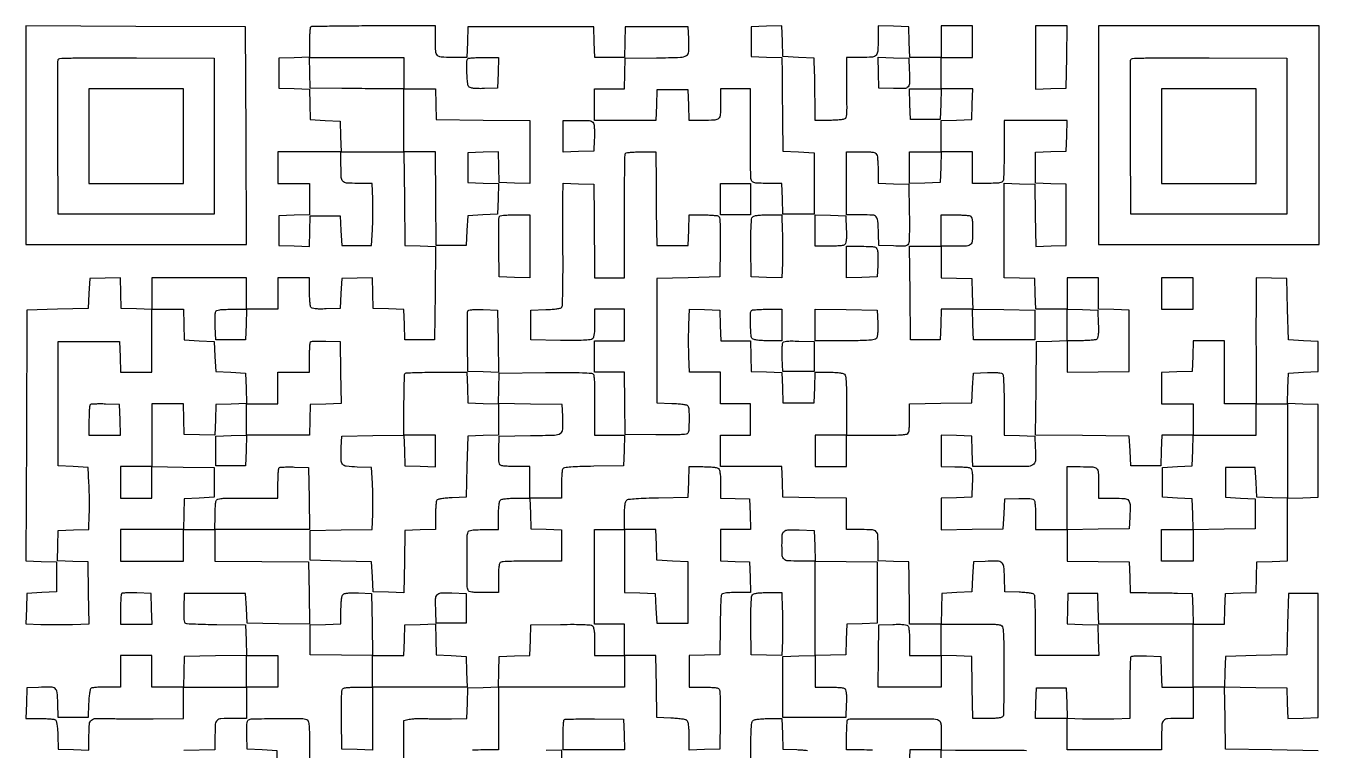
# Model space of a CAD drawing. Extents: x 156 to 936, y 95 to 969.
# Drawn here: x 156 to 936, y 532 to 969 of the extents above; entities that cross this region are included whole.
import ezdxf

# ---------------------------------------------------------------- set-up
doc = ezdxf.new("R2010")
doc.units = 0

msp = doc.modelspace()

# ---------------------------------------------------------------- linework, layer by layer
for points in [[(935.5, 531.5), (907.5, 532), (879.5, 532.5), (879.227853, 551.272147), (878.955707, 570.044293), (897.727853, 569.772147), (916.5, 569.5), (916.788016, 560.212977), (917.076031, 550.925954), (926.288016, 551.212977), (935.5, 551.5), (935.5, 589), (935.5, 626.5), (926.5, 626.5), (917.5, 626.5), (917, 608), (916.5, 589.5), (898, 589), (879.5, 588.5), (879.212474, 579.25), (878.924948, 570), (869.462474, 570), (860, 570), (860, 589), (860, 608), (869.462474, 608), (878.924948, 608), (879.212474, 617.25), (879.5, 626.5), (888.712964, 626.787036), (897.925929, 627.074071), (898.212964, 636.287036), (898.5, 645.5), (907.75, 645.787526), (917, 646.075052), (917, 665), (917, 683.924948), (926.25, 684.212474), (935.5, 684.5), (935.5, 712.5), (935.5, 740.5), (926.212977, 740.788016), (916.925954, 741.076031), (917.212977, 750.288016), (917.5, 759.5), (926.5, 760), (935.5, 760.5), (935.5, 769.5), (935.5, 778.5), (926.5, 779), (917.5, 779.5), (917, 798), (916.5, 816.5), (907.25, 816.787526), (898, 817.075052), (897.933948, 798.287526, 0.000671), (897.915286, 789.70311, 0.000386), (897.914668, 779.364148, 0.000386), (897.930085, 768.981262, 0.000646), (897.961067, 760.25), (898.054238, 741), (888.527119, 741), (879, 741), (879, 760), (879, 779), (869.537526, 779), (860.075052, 779), (859.787526, 769.75), (859.5, 760.5), (850.25, 760.212474), (841, 759.924948), (841, 750.462474), (841, 741), (850.5, 741), (860, 741), (860, 731.5), (860, 722), (850.537526, 722), (841.075052, 722), (840.787526, 712.75), (840.5, 703.5), (831.5, 703.5), (822.5, 703.5), (822, 712.5), (821.5, 721.5), (793.234453, 721.7656), (764.968906, 722.031199), (765.234453, 750.2656), (765.5, 778.5), (774.75, 778.787526), (784, 779.075052), (784, 769.515461), (784, 759.955869), (802.75, 760.227935), (821.5, 760.5), (821.5, 779), (821.5, 797.5), (812.25, 797.787526), (803, 798.075052), (803, 807.537526), (803, 817), (793.5, 817), (784, 817), (784, 807.5), (784, 798), (774.537526, 798), (765.075052, 798), (764.787526, 807.25), (764.5, 816.5), (755.25, 816.787526), (746, 817.075052), (746, 845.575052), (746, 874.075052), (755.25, 873.787526), (764.5, 873.5), (764.772202, 854.712768), (765.044404, 835.925536), (774.272202, 836.212768), (783.5, 836.5), (783.5, 855), (783.5, 873.5), (774.25, 873.787526), (765, 874.075052), (765, 883.5), (765, 892.924948), (774.25, 893.212474), (783.5, 893.5), (783.787526, 902.75), (784.075052, 912), (765.037526, 912), (746, 912), (746, 894.581787, -0.003244), (745.955951, 887.792976, -0.00474), (745.821697, 881.815525, -0.002396), (745.635772, 876.755458, -0.081401), (745.393011, 875.581787, -0.192406), (744.653872, 874.782907, -0.06988), (743.154102, 874.311531, -0.034532), (740.571713, 874.062976, -0.00673), (735.893011, 874), (727, 874), (727, 883.5), (727, 893), (717.5, 893), (708, 893), (708, 902.462474), (708, 911.924948), (717.25, 912.212474), (726.5, 912.5), (726.787526, 921.75), (727.075052, 931), (717.537526, 931), (708, 931), (708, 940.5), (708, 950), (717.5, 950), (727, 950), (727, 959.5), (727, 969), (717.5, 969), (708, 969), (708, 959.5), (708, 950), (698.537526, 950), (689.075052, 950), (688.787526, 959.25), (688.5, 968.5), (679.25, 968.787526), (670, 969.075052), (669.986345, 961.787526, -0.010851), (669.799343, 953.856564, -0.167367), (668.80872, 951.354131, -0.201413), (666.554728, 950.22419, -0.016798), (659.883369, 950), (651, 950), (650.903093, 940.75, 0.002383), (650.879192, 936.564202, 0.001441), (650.8888, 931.606645, 0.001443), (650.926742, 926.683577, 0.002536), (650.990516, 922.613047, -0.00795), (651.011215, 918.336308, -0.026717), (650.830869, 915.543279, -0.039647), (650.467082, 913.722065, -0.18441), (649.837423, 912.87836, -0.109274), (648.914757, 912.544424, -0.00995), (646.46943, 912.275149, -0.012511), (643.507293, 912.083063, -0.00947), (640.25, 912.015313), (632, 912), (631.948134, 921.75, 0.001235), (631.913969, 926.136501, 0.000769), (631.853302, 931.279687, 0.000771), (631.777851, 936.351665, 0.001399), (631.698134, 940.5), (631.5, 949.5), (622, 950), (612.5, 950.5), (612.211984, 959.787023), (611.923969, 969.074046), (602.711984, 968.787023), (593.5, 968.5), (593.5, 959.5), (593.5, 950.5), (602.75, 950.212474), (612, 949.924948), (612.049228, 940.712474, 0.000676), (612.081349, 935.914542, 0.000204), (612.142972, 928.624914, 0.000204), (612.218754, 920.449913, 0.000222), (612.299228, 912.5), (612.5, 893.5), (622, 893), (631.5, 892.5), (631.5, 874), (631.5, 855.5), (622, 855.5), (612.5, 855.5), (612.212474, 864.75), (611.924948, 874), (603.069463, 874, -0.006254), (598.184785, 874.061097, -0.039169), (595.702669, 874.318445, -0.088863), (594.305985, 874.842359, -0.168264), (593.539534, 875.75, -0.082442), (593.275343, 877.031288, -0.002874), (593.106721, 882.126562, -0.005286), (593.005448, 888.167947, -0.003663), (593.013221, 895, 0.00079), (593.064017, 902.378301, 0.000696), (593.09414, 910.076563, 0.000699), (593.101947, 917.020192, 0.002112), (593.080676, 921.75), (593, 931), (584, 931), (575, 931), (575, 922.106989, -0.014732), (574.800898, 915.350994, -0.19511), (573.750156, 913.143776, -0.175559), (571.407908, 912.171283, -0.011491), (563.955738, 912), (556.075052, 912), (555.787526, 921.25), (555.5, 930.5), (546, 930.5), (536.5, 930.5), (536.212474, 921.25), (535.924948, 912), (517.462474, 912), (499, 912), (499, 921.5), (499, 931), (507.962474, 931), (516.924948, 931), (517.212474, 940.25), (517.5, 949.5), (536.236474, 949.772016, 0.004158), (550.873171, 950.106261, 0.128108), (554.339682, 951.125538, 0.253026), (555.818265, 953.624132, 0.020449), (555.800912, 961.520917), (555.5, 968.5), (536.5, 968.5), (517.5, 968.5), (517.212474, 959.25), (516.924948, 950), (508, 950), (499.075052, 950), (498.787526, 959.25), (498.5, 968.5), (460.5, 968.5), (422.5, 968.5), (422.212474, 959.25), (421.924948, 950), (413.069463, 950, -0.014889), (406.341871, 950.20038, -0.195866), (404.139748, 951.254332, -0.174757), (403.170318, 953.602344, -0.011384), (403, 961.081787), (403, 969), (365.666667, 969, 0.001672), (351.305602, 968.951986, 0.002714), (339.104167, 968.804167, 0.000419), (328.306701, 968.605679, 0.193922), (327.666667, 968.333333, 0.174595), (327.400837, 967.768224, 0.005912), (327.195833, 965.278732, 0.010516), (327.048335, 962.289663, 0.007069), (327, 958.870859), (327, 950.075052), (317.75, 949.787526), (308.5, 949.5), (308.5, 940.5), (308.5, 931.5), (317.712964, 931.212964), (326.925929, 930.925929), (327.212964, 921.712964), (327.5, 912.5), (336.5, 912), (345.5, 911.5), (345.787526, 902.25), (346.075052, 893), (327.037526, 893), (308, 893), (308, 883.5), (308, 874), (317.5, 874), (327, 874), (327, 864.537526), (327, 855.075052), (317.75, 854.787526), (308.5, 854.5), (308.5, 845.5), (308.5, 836.5), (317.711984, 836.212977), (326.923969, 835.925954), (327.211984, 845.212977), (327.5, 854.5), (336.5, 854.5), (345.5, 854.5), (346, 845.5), (346.5, 836.5), (355.5, 836.5), (364.5, 836.5), (365, 846, 0.006705), (365.168824, 850.307538, 0.004022), (365.25953, 855.426563, 0.004027), (365.267784, 860.521873, 0.007), (365.18138, 864.75), (364.86276, 874), (356.038369, 874, -0.01499), (349.335529, 874.201, -0.196161), (347.137427, 875.255654, -0.174382), (346.169958, 877.604316, -0.011363), (346, 885.081787), (346, 893), (364.984427, 893), (383.968853, 893), (384.234427, 864.75), (384.5, 836.5), (393.765509, 836.212269), (403.031018, 835.924538), (402.765509, 807.712269), (402.5, 779.5), (393.5, 779.5), (384.5, 779.5), (384.212964, 788.712964), (383.925929, 797.925929), (374.712964, 798.212964), (365.5, 798.5), (365.211984, 807.787023), (364.923969, 817.074046), (355.711984, 816.787023), (346.5, 816.5), (346, 807.5), (345.5, 798.5), (337.085653, 798.206902, -0.008519), (333.085459, 798.135766, -0.027159), (330.4185, 798.278749, -0.039341), (328.659703, 798.610638, -0.187221), (327.850966, 799.206902, -0.110402), (327.527533, 800.105717, -0.00954), (327.267102, 802.54359, -0.012203), (327.081041, 805.495888, -0.00917), (327.015313, 808.75), (327, 817), (317.5, 817), (308, 817), (308, 807.5), (308, 798), (298.5, 798), (289, 798), (289, 807.5), (289, 817), (260.5, 817), (232, 817), (232, 807.462474), (232, 797.924948), (222.75, 798.212474), (213.5, 798.5), (213.211984, 807.787023), (212.923969, 817.074046), (203.711984, 816.787023), (194.5, 816.5), (194, 807.5), (193.5, 798.5), (175, 798), (156.5, 797.5), (156.243723, 721.787609), (155.987447, 646.075218), (165.243723, 645.787609), (174.5, 645.5), (174.5, 636.5), (174.5, 627.5), (165.5, 627), (156.5, 626.5), (156.212977, 617.288016), (155.925954, 608.076031), (165.038968, 607.788016, 0.005346), (169.244419, 607.700095, 0.002932), (174.396621, 607.677689, 0.002921), (179.627892, 607.716179, 0.004662), (184.09781, 607.816882), (194.043639, 608.133765), (193.771819, 626.816882), (193.5, 645.5), (184.212977, 645.788016), (174.925954, 646.076031), (175.212977, 655.288016), (175.5, 664.5), (184.68224, 664.786629), (193.86448, 665.073258), (194.18224, 674.286629, 0.007025), (194.268327, 678.500591, 0.004029), (194.259783, 683.584197, 0.004024), (194.168876, 688.694998, 0.006688), (194, 693), (193.5, 702.5), (184.5, 703), (175.5, 703.5), (175.5, 741), (175.5, 778.5), (194, 778.5), (212.5, 778.5), (212.787526, 769.25), (213.075052, 760), (222.537526, 760), (232, 760), (232, 779), (232, 798), (241.462474, 798), (250.924948, 798), (251.212474, 788.75), (251.5, 779.5), (260.5, 779), (269.5, 778.5), (270, 769.5), (270.5, 760.5), (279.5, 760), (288.5, 759.5), (288.787023, 750.288016), (289.074046, 741.076031), (279.787023, 740.788016), (270.5, 740.5), (270.211984, 731.212977), (269.923969, 721.925954), (260.711984, 722.212977), (251.5, 722.5), (251.212474, 731.75), (250.924948, 741), (241.462474, 741), (232, 741), (232, 722), (232, 703), (222.5, 703), (213, 703), (213, 693.5), (213, 684), (222.5, 684), (232, 684), (232, 693.522065), (232, 703.044131), (250.75, 702.772065), (269.5, 702.5), (269.5, 693.5), (269.5, 684.5), (260.5, 684), (251.5, 683.5), (251.212474, 674.25), (250.924948, 665), (231.962474, 665), (213, 665), (213, 655.5), (213, 646), (232, 646), (251, 646), (251, 655.5), (251, 665), (260.5, 665), (270, 665), (270, 655.515573), (270, 646.031147), (298.25, 645.765573), (326.5, 645.5), (326.772147, 626.727853), (327.044293, 607.955707), (308.272147, 608.227853), (289.5, 608.5), (289, 617.5), (288.5, 626.5), (270, 626.5), (251.5, 626.5), (251.210829, 617.733647, 0.00737), (251.132465, 613.436735, 0.028627), (251.275393, 610.779803, 0.046619), (251.61643, 609.132566, 0.230735), (252.244302, 608.459747, 0.080308), (253.248239, 608.249818, 0.001709), (258.309211, 608.034876, 0.003904), (264.244387, 607.849525, 0.002617), (271.033473, 607.7261), (288.5, 607.5), (288.787232, 598.272202), (289.074464, 589.044404), (270.287232, 588.772202), (251.5, 588.5), (251.212474, 579.25), (250.924948, 570), (241.462474, 570), (232, 570), (232, 579.5), (232, 589), (222.5, 589), (213, 589), (213, 579.5), (213, 570), (204.75, 569.984687, 0.008579), (201.502124, 569.922928, 0.011582), (198.569165, 569.748704, 0.008725), (196.145071, 569.505619, 0.112667), (195.293967, 569.202843, 0.192561), (194.763838, 568.466763, 0.02067), (194.333008, 566.36687, 0.020911), (193.994333, 563.539342, 0.010674), (193.793967, 559.968156), (193.5, 551.5), (184.5, 551.5), (175.5, 551.5), (175.211203, 560.240685, 0.017722), (174.762911, 566.777845, 0.198326), (173.54849, 569.02491, 0.170867), (171.011209, 569.937542, 0.012477), (163.479083, 569.800912), (156.5, 569.5), (156.212474, 560.25), (155.924948, 551), (164.212474, 550.984687, -0.008541), (167.474731, 550.92293, -0.011541), (170.419811, 550.748704, -0.008673), (172.854113, 550.505653, -0.112803), (173.706033, 550.202843, -0.192561), (174.236162, 549.466763, -0.02067), (174.666992, 547.36687, -0.020911), (175.005667, 544.539342, -0.010674), (175.206033, 540.968156), (175.5, 532.5), (184.75, 532.212474), (194, 531.924948), (194, 540.895087, -0.018049), (194.246055, 547.709213, -0.206414), (195.457836, 550.040816, -0.168406), (198.113064, 551.012171, -0.011221), (206.344616, 550.967574, 0.004735), (210.668361, 550.888058, 0.001307), (217.465293, 550.845213, 0.00132), (225.16477, 550.837137, 0.001381), (232.75, 550.870157), (251, 551), (251, 560.5), (251, 570), (270, 570), (289, 570), (289, 560.5), (289, 551), (281.081787, 551, 0.011395), (273.60137, 550.829503, 0.174943), (271.253677, 549.859098, 0.19572), (270.200073, 547.654977, 0.014839), (270, 540.915076), (270, 532.044131), (251.25, 531.772065)], [(384, 521.920545), (384, 549.841089), (387.085902, 550.518867, -0.033066), (388.712222, 550.764822, -0.009817), (391.222899, 550.92662, -0.009804), (394.058179, 550.997842, -0.010432), (396.835902, 550.955188, 0.005181), (400.038864, 550.872356, 0.002325), (404.248586, 550.826705, 0.002302), (408.698116, 550.819633, 0.00313), (412.712474, 550.856866), (421.924948, 551), (422.212474, 560.25), (422.5, 569.5), (431.712964, 569.787036), (440.925929, 570.074071), (441.212964, 579.287036), (441.5, 588.5), (450.712964, 588.787036), (459.925929, 589.074071), (460.212964, 598.287036), (460.5, 607.5), (478.369149, 607.773559, -0.003921), (486.566252, 607.834763, -0.011229), (492.261182, 607.704708, -0.010349), (496.3148, 607.436825, -0.152679), (497.619149, 606.901115, -0.14803), (498.25958, 605.932399, -0.036575), (498.674595, 604.050953, -0.026489), (498.925254, 601.304816, -0.009515), (499, 597.377555), (499, 589), (508, 589), (517, 589), (517, 598.5), (517, 608), (508, 608), (499, 608), (499, 636.5), (499, 665), (508, 665), (517, 665), (517, 673.377555, -0.00979), (517.075082, 677.212024, -0.024916), (517.32229, 679.982997, -0.032122), (517.720689, 681.918316, -0.153905), (518.323796, 682.853763, -0.150078), (519.509893, 683.347971, -0.006421), (524.0752, 683.732439, -0.009449), (529.981462, 684.041483, -0.004527), (537.573796, 684.226208), (555.5, 684.5), (555.787526, 693.75), (556.075052, 703), (564.337526, 703, -0.011159), (567.847487, 702.921656, -0.02038), (570.701269, 702.677383, -0.021131), (572.861987, 702.310039, -0.144682), (573.8, 701.8, -0.144676), (574.31002, 700.86205, -0.021133), (574.67737, 698.701574, -0.020382), (574.921652, 695.8482, -0.011162), (575, 692.338933), (575, 684.077866), (583.75, 683.788933), (592.5, 683.5), (592.787526, 674.25), (593.075052, 665), (584.037526, 665), (575, 665), (575, 655.538933), (575, 646.077866), (583.75, 645.788933), (592.5, 645.5), (592.787526, 636.25), (593.075052, 627), (584.506141, 627, 0.008309), (580.449375, 626.932582, 0.027681), (577.79586, 626.69691, 0.040598), (576.093371, 626.307107, 0.228391), (575.432596, 625.684944, 0.080497), (575.224165, 624.686298, 0.001701), (575.013341, 619.634672, 0.003897), (574.832549, 613.711391, 0.002611), (574.713981, 606.934944), (574.5, 589.5), (565.25, 589.212474), (556, 588.924948), (556, 579.462474), (556, 570), (564.25, 569.984687, -0.008742), (567.499595, 569.921833, -0.011755), (570.437894, 569.744341, -0.008952), (572.865673, 569.496472, -0.112035), (573.730064, 569.187991, -0.228051), (574.34579, 568.198071, -0.01367), (574.636558, 564.601246, -0.013149), (574.78284, 559.19071, -0.003387), (574.730064, 550.453304), (574.5, 532.5), (565.25, 532.212474), (556, 531.924948), (556, 540.340029, 0.009847), (555.924898, 544.153251, 0.024175), (555.679335, 546.945269, 0.030203), (555.287979, 548.911654, 0.156568), (554.700164, 549.833879, 0.126595), (553.772011, 550.271826, 0.012295), (551.299919, 550.682026, 0.014976), (548.281363, 551.015093, 0.011302), (544.950164, 551.206324), (536.5, 551.5), (536.227935, 570.25), (535.955869, 589), (526.477935, 589), (517, 589), (517, 579.5), (517, 570), (479, 570), (441, 570), (441, 551), (441, 532), (432.106989, 532, 0.014768), (425.349521, 531.800362, 0.195511)], [(666.651936, 531.799825, 0.014805), (659.893011, 532), (651, 532), (651, 540.833333, -0.006452), (651.044254, 544.26262, -0.009695), (651.179424, 547.251299, -0.005077), (651.366704, 549.752368, -0.176938), (651.610806, 550.277473, -0.198326), (652.932405, 550.826646, -0.000343), (677.795195, 550.86573, -0.000992), (701.477454, 550.839717, -0.05842), (705.75, 550.325448, -0.121843), (707.003246, 549.674608, -0.155022), (707.671491, 548.56415, -0.053799), (707.947299, 546.397835, -0.004785), (708, 540.891592), (708, 532), (716.75, 531.930432, 0.001607), (721.354909, 531.908622, 0.00046), (728.491999, 531.904327, 0.000463), (736.544219, 531.914353, 0.000492), (744.43553, 531.939255, -0.003172), (753.732967, 531.918768, -0.0128), (759.403087, 531.725084, -0.013446)], [(593.113975, 513.025055, -0.001057), (593.180647, 534.33856, -0.010263), (593.41341, 543.369159, -0.017702), (593.828638, 548.440433, -0.2356), (594.825205, 549.961988, -0.092931), (595.898907, 550.345239, -0.012648), (598.273568, 550.661064, -0.014197), (601.136745, 550.886391, -0.011551), (604.212474, 550.969591), (611.924948, 551), (612.212474, 541.75), (612.5, 532.5), (620.950164, 532.206324, -0.011302), (624.281363, 532.015093, -0.014976), (627.299919, 531.682026, -0.012295)]]:
    msp.add_lwpolyline(points, format="xyb")
for points in [[(156, 903.007138), (156, 837), (222.50719, 837), (289.014379, 837), (288.75719, 902.75), (288.5, 968.5), (222.25, 968.757138), (156, 969.014276)], [(765, 949.962474), (765, 930.924948), (774.25, 931.212474), (783.5, 931.5), (783.772065, 950.25), (784.044131, 969), (774.522065, 969), (765, 969)], [(803, 903), (803, 837), (869.5, 837), (936, 837), (936, 903), (936, 969), (869.5, 969), (803, 969)], [(194, 902.5), (194, 874), (222.5, 874), (251, 874), (251, 902.5), (251, 931), (222.5, 931), (194, 931)], [(707.787526, 921.75), (707.5, 912.5), (698.5, 912.5), (689.5, 912.5), (689.212474, 921.75), (688.924948, 931), (698.5, 931), (708.075052, 931)], [(841, 902.5), (841, 874), (869.5, 874), (898, 874), (898, 902.5), (898, 931), (869.5, 931), (841, 931)], [(707.787526, 883.75), (707.5, 874.5), (698.25, 874.212474), (689, 873.924948), (689, 883.462474), (689, 893), (698.537526, 893), (708.075052, 893)], [(593, 864.5), (593, 855), (584, 855), (575, 855), (575, 864.5), (575, 874), (584, 874), (593, 874)], [(841, 807.5), (841, 798), (850.5, 798), (860, 798), (860, 807.5), (860, 817), (850.5, 817), (841, 817)], [(917, 712.462474), (917, 683.924948), (907.75, 684.212474), (898.5, 684.5), (898, 693.5), (897.5, 702.5), (888.5, 702.5), (879.5, 702.5), (879.5, 693.5), (879.5, 684.5), (888.5, 684), (897.5, 683.5), (897.5, 674.5), (897.5, 665.5), (878.75, 665.227935), (860, 664.955869), (860, 655.477935), (860, 646), (850.5, 646), (841, 646), (841, 655.5), (841, 665), (850.537526, 665), (860.075052, 665), (859.787526, 674.25), (859.5, 683.5), (850.5, 684), (841.5, 684.5), (841.5, 693.5), (841.5, 702.5), (850.5, 703), (859.5, 703.5), (859.787526, 712.75), (860.075052, 722), (879.037526, 722), (898, 722), (898, 731.5), (898, 741), (907.5, 741), (917, 741)], [(384.212474, 712.75), (384.5, 703.5), (393.75, 703.212474), (403, 702.924948), (403, 712.462474), (403, 722), (393.462474, 722), (383.924948, 722)], [(632, 712.5), (632, 703), (641.5, 703), (651, 703), (651, 712.5), (651, 722), (641.5, 722), (632, 722)], [(517, 646.037526), (517, 627.075052), (526.25, 626.787526), (535.5, 626.5), (536, 617.5), (536.5, 608.5), (546, 608.5), (555.5, 608.5), (555.5, 627), (555.5, 645.5), (546, 646), (536.5, 646.5), (536.212474, 655.75), (535.924948, 665), (526.462474, 665), (517, 665)], [(308, 579.5), (308, 570), (298.5, 570), (289, 570), (289, 579.5), (289, 589), (298.5, 589), (308, 589)]]:
    msp.add_lwpolyline(points, close=True)
for points in [[(269.5, 902.5), (269.5, 855.5), (222.5, 855.5), (175.5, 855.5), (175.239372, 901.5, -0.000997), (175.174287, 919.225103, -0.001596), (175.197198, 934.357597, -0.000282), (175.267665, 947.72814, -0.090314), (175.461789, 948.759906, -0.301449), (176.45055, 949.464468, -0.003096), (185.402033, 949.70934, -0.005599), (198.68089, 949.841585, -0.001079), (222.722417, 949.759906), (269.5, 949.5)], [(384, 940.5), (384, 931), (393.462474, 931), (402.924948, 931), (403.212474, 921.75), (403.5, 912.5), (431.75, 912.234427), (460, 911.968853), (460, 892.946901), (460, 873.924948), (450.75, 874.212474), (441.5, 874.5), (441.211984, 883.787023), (440.923969, 893.074046), (431.711984, 892.787023), (422.5, 892.5), (422.5, 883.5), (422.5, 874.5), (431.787023, 874.211984), (441.074046, 873.923969), (440.787023, 864.711984), (440.5, 855.5), (431.5, 855), (422.5, 854.5), (422, 845.5), (421.5, 836.5), (412.5, 836.5), (403.5, 836.5), (403.234427, 864.75), (402.968853, 893), (393.484427, 893), (384, 893), (384, 912), (384, 931), (374.75, 931.043811, -0.000789), (369.936742, 931.074205, -0.000239), (362.635938, 931.135321, -0.00024), (354.452664, 931.21166, -0.000261), (346.5, 931.293811), (327.5, 931.5), (327.212474, 940.75), (326.924948, 950), (355.462474, 950), (384, 950)], [(440.787526, 940.75), (440.5, 931.5), (432.655204, 931.206229, -0.01153), (429.264652, 931.157498, -0.021342), (426.514748, 931.298867, -0.023545), (424.431833, 931.594776, -0.126804), (423.405204, 932.078674, -0.200106), (422.418427, 933.959939, -0.011327), (421.97982, 940.653901, -0.011379), (421.845585, 947.358722, -0.1982), (422.666667, 949.333333, -0.174822), (423.232541, 949.599219, -0.00583), (425.743315, 949.804167, -0.010438), (428.756615, 949.951668, -0.007009), (432.204192, 950), (441.075052, 950)], [(688.800912, 942.520917, -0.011928), (688.949111, 934.817355, -0.176334), (688.027485, 932.321246, -0.210428), (685.784833, 931.229016, -0.017872), (679.221282, 931.211486), (670.5, 931.5), (670.211971, 940.788029), (669.923942, 950.076058), (679.211971, 949.788029), (688.5, 949.5)], [(916.5, 902.5), (916.5, 855.5), (869.5, 855.5), (822.5, 855.5), (822.239372, 901.5, -0.000997), (822.174287, 919.225103, -0.001596), (822.197198, 934.357597, -0.000282), (822.267665, 947.72814, -0.090314), (822.461789, 948.759906, -0.301449), (823.45055, 949.464468, -0.003096), (832.402033, 949.70934, -0.005599), (845.68089, 949.841585, -0.001079), (869.722417, 949.759906), (916.5, 949.5)], [(498.53186, 909.729083, -0.045288), (498.735265, 908.430652, -0.00895), (498.846004, 906.075142, -0.009416), (498.874264, 903.317546, -0.008627), (498.800912, 900.479083), (498.5, 893.5), (489.25, 893.212474), (480, 892.924948), (480, 902.462474), (480, 912), (488.980948, 912, -0.004705), (494.561989, 911.94748, -0.053705), (496.743052, 911.670919, -0.154872), (497.864468, 910.997584, -0.119781)], [(536.050092, 874.25, 0.000813), (536.083937, 866.37474, 0.000731), (536.144193, 858.217188, 0.000733), (536.219655, 850.901349, 0.002315), (536.300092, 846), (536.5, 836.5), (546, 836.5), (555.5, 836.5), (555.787526, 845.75), (556.075052, 855), (564.287526, 854.984687, -0.008708), (567.521977, 854.922316, -0.01172), (570.445781, 854.746279, -0.008905), (572.861723, 854.500501, -0.112178), (573.71939, 854.194588, -0.228634), (574.32745, 853.214337, -0.013089), (574.617147, 849.578147, -0.012963), (574.76602, 844.146711, -0.003424), (574.71939, 835.459901), (574.5, 817.5), (555.5, 817), (536.5, 816.5), (536.5, 779), (536.5, 741.5), (545.467001, 741.207902, -0.009786), (549.292364, 741.008289, -0.020298), (552.262875, 740.673305, -0.020215), (554.447011, 740.24575, -0.195149), (555.201688, 739.707902, -0.13349), (555.848455, 737.622563, -0.009446), (555.949569, 731.472852, -0.009503), (555.817676, 725.326397, -0.132022), (555.161306, 723.226758, -0.226527), (554.126519, 722.578359, -0.01557), (550.589823, 722.283854, -0.013555), (545.125155, 722.14811, -0.003139), (535.926619, 722.226758), (517.5, 722.5), (517.227935, 741.25), (516.955869, 760), (507.977935, 760), (499, 760), (499, 769.5), (499, 779), (508, 779), (517, 779), (517, 788.5), (517, 798), (508, 798), (499, 798), (499, 789.622445, -0.009515), (498.925254, 785.695184, -0.026489), (498.674595, 782.949047, -0.036575), (498.25958, 781.067601, -0.14803), (497.619149, 780.098885, -0.152679), (496.3148, 779.563175, -0.010349), (492.261182, 779.295292, -0.011229), (486.566252, 779.165237, -0.003921), (478.369149, 779.226441), (460.5, 779.5), (460.5, 788.5), (460.5, 797.5), (469.467001, 797.792098, 0.009854), (473.283128, 797.991751, 0.020115), (476.263247, 798.327537, 0.019908), (478.463629, 798.755822, 0.191083), (479.231475, 799.292098, 0.13962), (479.552341, 800.307478, 0.001258), (479.762931, 808.370179, 0.004187), (479.90467, 817.680343, 0.002677), (479.92083, 828.5, -0.000412), (479.88631, 839.864238, -0.000455), (479.87198, 850.856336, -0.000422), (479.876209, 860.242303, -0.00234), (479.906356, 865.287526), (480, 874.075052), (489.25, 873.787526), (498.5, 873.5), (498.663592, 854, 0.000059), (498.732562, 845.89259, 0.000056), (498.804511, 837.657812, 0.000056), (498.869685, 830.384629, 0.000201), (498.913592, 825.75), (499, 817), (508, 817), (517, 817), (517.061241, 826.25, 0.001388), (517.081394, 831.492413, 0.000269), (517.086412, 840.962278, 0.000286), (517.079999, 852.006206, 0.000264), (517.060931, 863.34499, -0.001885), (517.077688, 874.084257, -0.002995), (517.181763, 883.276361, -0.000681), (517.332119, 891.326732, -0.134181), (517.558707, 892.09499, -0.225301), (518.114882, 892.454644, -0.008961), (520.580145, 892.734153, -0.01429), (523.592188, 892.934437, -0.009455), (527.059017, 893), (536, 893)], [(669.369714, 890.75, -0.041419), (669.604887, 889.450592, -0.007796), (669.799577, 887.042273, -0.008288), (669.936862, 884.213813, -0.007508), (669.986345, 881.287526), (670, 874.075052), (679.25, 873.787526), (688.5, 873.5), (688.785515, 857, -0.003389), (688.853786, 850.512904, -0.004645), (688.821417, 844.674624, -0.003052), (688.718932, 839.780528, -0.053724), (688.506797, 838.211486, -0.112845), (687.861417, 836.929779, -0.168426), (686.798809, 836.284314, -0.056825), (684.727478, 836.079374, -0.00454), (679.221282, 836.211486), (670.5, 836.5), (670.245668, 843.5, 0.009074), (669.810854, 851.47539, 0.165509), (668.832254, 853.785755, 0.199016), (666.706186, 854.810651, 0.014075), (659.980948, 855), (651, 855), (651, 874), (651, 893), (659.883369, 893, -0.00487), (665.368743, 892.946567, -0.0534), (667.551213, 892.66971, -0.150802), (668.684822, 892.002112, -0.119916)], [(460, 835.962474), (460, 816.924948), (450.75, 817.212474), (441.5, 817.5), (441.247619, 835, -0.002605), (441.185019, 841.79685, -0.003914), (441.20773, 847.726562, -0.001633), (441.283384, 852.795466, -0.085748), (441.466234, 853.75, -0.242302), (442.112255, 854.333989, -0.032204), (443.975557, 854.702361, -0.024647), (446.79576, 854.932751, -0.008057), (450.968615, 855), (460, 855)], [(612.183587, 845.075991, -0.004672), (612.284114, 840.614482, -0.002923), (612.322449, 835.390212, -0.002933), (612.299933, 830.24294, -0.005339), (612.211984, 826.038968), (611.923969, 816.925954), (602.711984, 817.212977), (593.5, 817.5), (593.285999, 834.940913, -0.004306), (593.257989, 842.601155, -0.010385), (593.403766, 848.266298, -0.008096), (593.668561, 852.484768, -0.154677), (594.158444, 853.690913, -0.155054), (595.082057, 854.28346, -0.031097), (597.022289, 854.677942, -0.024624), (599.781265, 854.924619, -0.009984), (603.556031, 855), (611.867173, 855)], [(650.793098, 846.085653, -0.008519), (650.864234, 842.085459, -0.027159), (650.721251, 839.4185, -0.039341), (650.389362, 837.659703, -0.187221), (649.793098, 836.850966, -0.110402), (648.894283, 836.527533, -0.00954), (646.45641, 836.267102, -0.012203), (643.504112, 836.081041, -0.00917), (640.25, 836.015313), (632, 836), (632, 845.537526), (632, 855.075052), (641.25, 854.787526), (650.5, 854.5)], [(725.418213, 854.393011, -0.18666), (726.209997, 853.676577, -0.072682), (726.683962, 852.251766, -0.036534), (726.93529, 849.820122, -0.007489), (727, 845.5, -0.016928), (726.787494, 839.225197, -0.201251), (725.720139, 837.097177, -0.16771), (723.358591, 836.163873, -0.011011), (715.918213, 836), (708, 836), (708, 826.537526), (708, 817.075052), (717.25, 816.787526), (726.5, 816.5), (726.787236, 807.271928), (727.074471, 798.043857), (745.787236, 797.771928), (764.5, 797.5), (764.5, 788.5), (764.5, 779.5), (746, 779.5), (727.5, 779.5), (727.212474, 788.75), (726.924948, 798), (717.5, 798), (708.075052, 798), (707.787526, 788.75), (707.5, 779.5), (698.5, 779.5), (689.5, 779.5), (689.234427, 807.75), (688.968853, 836), (698.484427, 836), (708, 836), (708, 845.5), (708, 855), (715.918213, 855, -0.00705), (719.066073, 854.955615, -0.008902), (721.9751, 854.821697, -0.007317), (724.400281, 854.631074, -0.06844)], [(669.53186, 833.729083, -0.045288), (669.735265, 832.430652, -0.00895), (669.846004, 830.075142, -0.009416), (669.874264, 827.317546, -0.008627), (669.800912, 824.479083), (669.5, 817.5), (660.25, 817.212474), (651, 816.924948), (651, 826.462474), (651, 836), (659.980948, 836, -0.004705), (665.561989, 835.94748, -0.053705), (667.743052, 835.670919, -0.154872), (668.864468, 834.997584, -0.119781)], [(288.787526, 788.75), (288.5, 779.5), (279.5, 779.5), (270.5, 779.5), (270.205027, 787.411609, -0.006569), (270.129541, 790.539392, -0.008656), (270.147568, 793.392336, -0.006579), (270.235027, 795.7687, -0.079281), (270.423642, 796.661609, -0.22904), (271.108114, 797.304492, -0.041271), (272.861635, 797.698947, -0.027152), (275.637843, 797.934049, -0.007548), (280.006141, 798), (289.075052, 798)], [(440.772204, 778.71218), (441.044409, 759.924361), (431.772204, 760.21218), (422.5, 760.5), (422.275098, 778, -0.002531), (422.222135, 784.799598, -0.00379), (422.250959, 790.738069, -0.001611), (422.330386, 795.810727, -0.08089), (422.508745, 796.789171, -0.24149), (423.153544, 797.396099, -0.043343), (424.824627, 797.725481, -0.027768), (427.492996, 797.86559, -0.007478), (431.733647, 797.789171), (440.5, 797.5)], [(574.787526, 788.25), (575.075052, 779), (584, 779), (592.924948, 779), (593.212474, 769.75), (593.5, 760.5), (602.712964, 760.212964), (611.925929, 759.925929), (612.212964, 750.712964), (612.5, 741.5), (622, 741.5), (631.5, 741.5), (631.787526, 750.75), (632.075052, 760), (640.337526, 760, -0.011159), (643.847487, 759.921656, -0.02038), (646.701269, 759.677383, -0.021131), (648.861987, 759.310039, -0.144682), (649.8, 758.8, -0.17093), (650.380286, 757.588868, -0.011288), (650.716292, 753.675375, -0.011908), (650.936048, 748.080768, -0.003861), (651, 739.8), (651, 722), (669.393011, 722, 0.002472), (679.723448, 722.051073, 0.018295), (684.640441, 722.27975, 0.036273), (687.393178, 722.711497, 0.24904), (688.393011, 723.581787, 0.068379), (688.631058, 724.599091, 0.007341), (688.821697, 727.018418, 0.00892), (688.955613, 729.920314, 0.007069), (689, 733.059722), (689, 740.955869), (707.75, 741.227935), (726.5, 741.5), (727, 750.5), (727.5, 759.5), (735.914347, 759.793098, -0.008519), (739.914541, 759.864234, -0.027159), (742.5815, 759.721251, -0.039341), (744.340297, 759.389362, -0.187221), (745.149034, 758.793098, -0.12803), (745.478364, 757.767307, -0.00301), (745.732898, 752.676808, -0.006456), (745.919378, 746.668784, -0.004313), (745.984687, 739.787526), (746, 722.075052), (755.25, 721.787526), (764.5, 721.5), (764.800912, 714.520917, -0.019828), (764.828252, 706.57245, -0.254282), (763.364591, 704.098378, -0.131132), (759.943175, 703.122716, -0.004254), (745.518474, 703), (727.075052, 703), (726.787526, 712.25), (726.5, 721.5), (717.25, 721.787526), (708, 722.075052), (708, 712.537526), (708, 703), (716.25, 702.984687, -0.00917), (719.504112, 702.918959, -0.012203), (722.45641, 702.732898, -0.00954), (724.894283, 702.472467, -0.110402), (725.793098, 702.149034, -0.187221), (726.389362, 701.340297, -0.039341), (726.721251, 699.5815, -0.027159), (726.864234, 696.914541, -0.008519), (726.793098, 692.914347), (726.5, 684.5), (717.25, 684.212474), (708, 683.924948), (708, 674.440409), (708, 664.955869), (726.75, 665.227935), (745.5, 665.5), (746, 674.5), (746.5, 683.5), (754.914347, 683.793098, -0.008519), (758.914541, 683.864234, -0.027159), (761.5815, 683.721251, -0.039341), (763.340297, 683.389362, -0.187221), (764.149034, 682.793098, -0.110402), (764.472467, 681.894283, -0.00954), (764.732898, 679.45641, -0.012203), (764.918959, 676.504112, -0.00917), (764.984687, 673.25), (765, 665), (774.5, 665), (784, 665), (784, 684), (784, 703), (791.918213, 703, -0.01141), (799.400012, 702.829247, -0.175208), (801.747254, 701.85745, -0.195511), (802.800362, 699.650479, -0.014768), (803, 692.893011), (803, 684), (811.980948, 684, -0.01682), (818.732324, 683.772817, -0.202101), (821.009281, 682.627338, -0.176722), (821.941866, 680.11956, -0.012322), (821.800912, 672.479083), (821.5, 665.5), (802.75, 665.227935), (784, 664.955869), (784, 655.5), (784, 646.044131), (802.75, 645.772065), (821.5, 645.5), (821.787526, 636.25), (822.075052, 627), (831.787526, 626.948134, -0.001237), (836.15956, 626.913972, -0.000768), (841.290711, 626.853302, -0.00077), (846.354211, 626.777851, -0.001393), (850.5, 626.698134), (859.5, 626.5), (859.787526, 617.25), (860.075052, 608), (831.575052, 608), (803.075052, 608), (802.787526, 617.25), (802.5, 626.5), (793.5, 626.5), (784.5, 626.5), (784.212977, 617.288016), (783.925954, 608.076031), (793.212977, 607.788016), (802.5, 607.5), (802.787526, 598.25), (803.075052, 589), (784.037526, 589), (765, 589), (764.984687, 606.75, 0.004023), (764.923305, 613.63955, 0.006067), (764.748704, 619.64021, 0.002669), (764.511054, 624.740656, 0.129281), (764.202843, 625.706033, 0.192561), (763.466763, 626.236162, 0.02067), (761.36687, 626.666992, 0.020911), (758.539342, 627.005667, 0.010674), (754.968156, 627.206033), (746.5, 627.5), (746.211203, 636.240685, 0.017722), (745.762911, 642.777845, 0.198326), (744.54849, 645.02491, 0.170867), (742.011209, 645.937542, 0.012477), (734.479083, 645.800912), (727.5, 645.5), (727, 636.5), (726.5, 627.5), (717.5, 627), (708.5, 626.5), (708.212474, 617.25), (707.924948, 608), (717.212474, 607.931729, 0.001674), (721.373285, 607.915077, 0.001065), (726.216076, 607.922233, 0.00107), (730.967154, 607.949545, 0.001988), (734.820975, 607.99527, -0.011368), (738.292847, 607.971329, -0.018615), (741.227315, 607.774851, -0.018355), (743.512739, 607.450954, -0.129525), (744.521754, 606.981946, -0.196368), (745.268757, 605.582374, -0.012793), (745.629161, 600.904073, -0.010695), (745.851692, 593.466417, -0.002027), (745.9123, 579.899918, -0.002049), (745.875294, 569.852222, -0.00314), (745.752887, 561.146794, -0.001086), (745.583853, 553.639252, -0.08564), (745.354532, 552.481513, -0.206777), (744.636873, 551.74762, -0.05834), (743.061252, 551.307774, -0.031797), (740.426017, 551.064362, -0.007134), (735.915076, 551), (727.044131, 551), (726.772065, 569.75), (726.5, 588.5), (717.25, 588.787526), (708, 589.075052), (708, 579.537526), (708, 570), (688.977935, 570), (669.955869, 570), (670.227935, 588.75), (670.5, 607.5), (678.914347, 607.793098, -0.008519), (682.914541, 607.864234, -0.027159), (685.5815, 607.721251, -0.039341), (687.340297, 607.389362, -0.187221), (688.149034, 606.793098, -0.110402), (688.472467, 605.894283, -0.00954), (688.732898, 603.45641, -0.012203), (688.918959, 600.504112, -0.00917), (688.984687, 597.25), (689, 589), (698.5, 589), (708, 589), (708, 598.5), (708, 608), (698.5, 608), (689, 608), (688.920976, 617.25, 0.00076), (688.878425, 621.478045, 0.000437), (688.814941, 626.573437, 0.000437), (688.742215, 631.692568, 0.000729), (688.670976, 636), (688.5, 645.5), (679.25, 645.787526), (670, 646.075052), (670, 653.955738, 0.011491), (669.828717, 661.407908, 0.175559), (668.856224, 663.750156, 0.19511), (666.649006, 664.800898, 0.014732), (659.893011, 665), (651, 665), (651, 674.478407), (651, 683.956814), (631.75, 684.228407), (612.5, 684.5), (612.212474, 693.75), (611.924948, 703), (593.462474, 703), (575, 703), (575, 712.5), (575, 722), (584, 722), (593, 722), (593, 731.5), (593, 741), (584, 741), (575, 741), (575, 750.5), (575, 760), (565.56862, 760), (556.13724, 760), (555.81862, 769.5, -0.005294), (555.719338, 773.82726, -0.003099), (555.687442, 779.010753, -0.003099), (555.719823, 784.197724, -0.005262), (555.819479, 788.536606), (556.138958, 798.073213), (565.319479, 797.786606), (574.5, 797.5)], [(612, 788.5), (612, 779), (603.7, 779, -0.011084), (600.171507, 779.07823, -0.020332), (597.306878, 779.322289, -0.021091), (595.139671, 779.689458, -0.144849), (594.2, 780.2, -0.181061), (593.346542, 782.07497, -0.00945), (593.010122, 788.795405, -0.009016), (592.921758, 795.54747, -0.197627), (593.666667, 797.333333, -0.174709), (594.23216, 797.599192, -0.005871), (596.732292, 797.804167, -0.010477), (599.733476, 797.951666, -0.007039), (603.166667, 798), (612, 798)], [(669.793771, 789.655204, -0.01153), (669.842502, 786.264652, -0.021342), (669.701133, 783.514748, -0.023545), (669.405224, 781.431833, -0.126804), (668.921326, 780.405204, -0.181252), (667.641102, 779.673113, -0.021802), (664.354355, 779.285959, -0.01523), (659.097485, 779.058734, -0.003185), (649.877555, 779), (632, 779), (632, 788.522065), (632, 798.044131), (650.75, 797.772065), (669.5, 797.5)], [(802.793098, 789.085653, -0.008519), (802.864234, 785.085459, -0.027159), (802.721251, 782.4185, -0.039341), (802.389362, 780.659703, -0.187221), (801.793098, 779.850966, -0.110402), (800.894283, 779.527533, -0.00954), (798.45641, 779.267102, -0.012203), (795.504112, 779.081041, -0.00917), (792.25, 779.015313), (784, 779), (784, 788.537526), (784, 798.075052), (793.25, 797.787526), (802.5, 797.5)], [(345.771926, 759.787816), (346.043852, 741.075632), (336.771926, 740.787816), (327.5, 740.5), (327.212474, 731.25), (326.924948, 722), (308, 722), (289.075052, 722), (288.787526, 712.75), (288.5, 703.5), (279.5, 703.5), (270.5, 703.5), (270.5, 712.5), (270.5, 721.5), (279.75, 721.787526), (289, 722.075052), (289, 731.537526), (289, 741), (298.5, 741), (308, 741), (308, 750.5), (308, 760), (317.5, 760), (327, 760), (327, 768.833333, -0.007416), (327.050964, 772.269043, -0.010972), (327.206402, 775.278277, -0.006396), (327.422807, 777.77838, -0.173269), (327.702644, 778.369311, -0.179987), (328.290922, 778.638564, -0.007016), (330.709672, 778.781547, -0.011703), (333.626528, 778.84459, -0.007913), (336.952644, 778.785977), (345.5, 778.5)], [(631.5, 769.5), (631.5, 760.5), (622, 760.5), (612.5, 760.5), (612.205027, 768.411609, -0.00675), (612.130612, 771.542108, -0.00884), (612.151823, 774.403425, -0.006817), (612.244157, 776.786543, -0.078674), (612.438128, 777.699359, -0.226742), (613.142535, 778.366783, -0.050502), (614.808733, 778.724677, -0.028831), (617.565901, 778.870994, -0.006604), (622.233101, 778.787749), (631.5, 778.5)], [(422.212474, 750.75), (422.5, 741.5), (431.711984, 741.212977), (440.923969, 740.925954), (441.211984, 750.212977), (441.5, 759.5), (469.43101, 759.766137, -0.001945), (483.567486, 759.845851, -0.009121), (491.696709, 759.711764, -0.00814), (497.045854, 759.438641, -0.232594), (498.208633, 758.766137, -0.121261), (498.536952, 757.861188, -0.009045), (498.77085, 755.228178, -0.012112), (498.91855, 752.039596, -0.008893), (498.933705, 748.5, 0.001867), (498.893849, 744.420181, 0.001119), (498.875455, 739.573437, 0.001121), (498.87876, 734.750437, 0.001952), (498.906082, 730.75), (499, 722), (508.037526, 722), (517.075052, 722), (516.787526, 712.75), (516.5, 703.5), (498.544238, 703.226088, 0.003691), (490.090119, 703.034694, 0.01247), (484.573985, 702.731244, 0.01141), (480.777433, 702.339909, 0.223435), (479.809551, 701.726088, 0.11214), (479.502015, 700.863889, 0.008914), (479.254937, 698.436726, 0.011727), (479.077986, 695.499311, 0.008715), (479.015313, 692.25), (479, 684), (469.462474, 684), (459.924948, 684), (460.212474, 674.75), (460.5, 665.5), (469.75, 665.212474), (479, 664.924948), (479, 655.462474), (479, 646), (461.581787, 646, 0.003244), (454.792976, 645.955951, 0.00474), (448.815525, 645.821697, 0.002396), (443.755458, 645.635772, 0.081401), (442.581787, 645.393011, 0.192406), (441.782907, 644.653872, 0.06988), (441.311531, 643.154102, 0.034532), (441.062976, 640.571713, 0.00673), (441, 635.893011), (441, 627), (432.106989, 627, -0.007256), (427.641923, 627.064797, -0.030725), (424.979782, 627.306253, -0.054145), (423.368985, 627.734875, -0.212133), (422.659049, 628.44612, -0.090437), (422.166503, 631.06327, -0.001482), (422.126511, 646.012187, -0.001484), (422.175209, 660.959701, -0.090289), (422.669213, 663.580366, -0.215986), (423.372293, 664.274439, -0.051097), (425.008861, 664.694777, -0.029963), (427.687049, 664.93483, -0.007372), (432.106989, 665), (441, 665), (441, 673.3, -0.011084), (441.07823, 676.828493, -0.020332), (441.322289, 679.693122, -0.021091), (441.689458, 681.860329, -0.144849), (442.2, 682.8, -0.144849), (443.139671, 683.310542, -0.021091), (445.306878, 683.677711, -0.020332), (448.171507, 683.92177, -0.011084), (451.7, 684), (460, 684), (460, 693.5), (460, 703), (451.75, 703.015313, -0.00917), (448.495888, 703.081041, -0.012203), (445.54359, 703.267102, -0.00954), (443.105717, 703.527533, -0.110402), (442.206902, 703.850966, -0.187221), (441.610638, 704.659703, -0.039341), (441.278749, 706.4185, -0.027159), (441.135766, 709.085459, -0.008519), (441.206902, 713.085653), (441.5, 721.5), (460.236474, 721.772016, 0.004158), (474.873171, 722.106261, 0.128108), (478.339682, 723.125538, 0.253026), (479.818265, 725.624132, 0.020449), (479.800912, 733.520917), (479.5, 740.5), (460.25, 740.771593), (441, 741.043186), (441, 731.559119), (441, 722.075052), (431.75, 721.787526), (422.5, 721.5), (422, 703), (421.5, 684.5), (413.031844, 684.206033, 0.010674), (409.460658, 684.005667, 0.020911), (406.63313, 683.666992, 0.02067), (404.533237, 683.236162, 0.192561), (403.797157, 682.706033, 0.112531), (403.494415, 681.855751, 0.008778), (403.251296, 679.441858, 0.011623), (403.077075, 676.521021, 0.008617), (403.015313, 673.287526), (403, 665.075052), (393.75, 664.787526), (384.5, 664.5), (384.227798, 645.712768), (383.955596, 626.925536), (374.727798, 627.212768), (365.5, 627.5), (365, 636.5), (364.5, 645.5), (346, 646), (327.5, 646.5), (327.5, 655.5), (327.5, 664.5), (346.181892, 664.771815), (364.863784, 665.04363), (365.181892, 674.271815, 0.007015), (365.268107, 678.491506, 0.004028), (365.259681, 683.579846, 0.004023), (365.168855, 688.693972, 0.006695), (365, 693), (364.5, 702.5), (355.759315, 702.788797, -0.017722), (349.222155, 703.237089, -0.198326), (346.97509, 704.45151, -0.170867), (346.062458, 706.988791, -0.012477), (346.199088, 714.520917), (346.5, 721.5), (365.25, 721.772065), (384, 722.044131), (384, 740.355399, -0.003405), (384.048122, 747.422592, -0.005374), (384.195833, 753.483565, -0.001624), (384.396747, 758.718209, -0.18812), (384.666667, 759.333333, -0.18811), (385.28175, 759.603249, -0.001627), (390.511893, 759.804167, -0.005378), (396.567876, 759.951878, -0.003407), (403.629141, 760), (421.924948, 760)], [(194.702644, 740.369311, 0.173269), (194.422807, 739.77838, 0.006396), (194.206402, 737.278277, 0.010972), (194.050964, 734.269043, 0.007416), (194, 730.833333), (194, 722), (203.537526, 722), (213.075052, 722), (212.787526, 731.25), (212.5, 740.5), (203.952644, 740.785977, 0.007913), (200.626528, 740.84459, 0.011703), (197.709672, 740.781547, 0.007016), (195.290922, 740.638564, 0.179987)], [(326.772065, 683.75), (327.044131, 665), (298.522065, 665), (270, 665), (270.015313, 673.25, -0.009309), (270.081972, 676.505577, -0.012345), (270.27081, 679.46241, -0.00973), (270.535316, 681.903682, -0.10988), (270.863589, 682.813523, -0.187083), (271.695401, 683.427377, -0.036226), (273.562988, 683.793234, -0.025722), (276.383967, 683.989874, -0.008179), (280.598276, 683.99747, 0.001761), (284.674511, 683.952492, 0.001003), (289.602306, 683.92536, 0.001002), (294.563182, 683.917937, 0.001658), (298.75, 683.933947), (308, 684), (308, 692.833333, -0.007416), (308.050964, 696.269043, -0.010972), (308.206402, 699.278277, -0.006396), (308.422807, 701.77838, -0.173269), (308.702644, 702.369311, -0.179987), (309.290922, 702.638564, -0.007016), (311.709672, 702.781547, -0.011703), (314.626528, 702.84459, -0.007913), (317.952644, 702.785977), (326.5, 702.5)], [(631.787236, 655.271928), (632.074471, 646.043857), (650.787236, 645.771928), (669.5, 645.5), (669.5, 627), (669.5, 608.5), (660.287036, 608.212964), (651.074071, 607.925929), (650.787036, 598.712964), (650.5, 589.5), (641.25, 589.212474), (632, 588.924948), (632, 579.462474), (632, 570), (640.25, 569.984687, -0.00917), (643.504112, 569.918959, -0.012203), (646.45641, 569.732898, -0.00954), (648.894283, 569.472467, -0.110402), (649.793098, 569.149034, -0.187221), (650.389362, 568.340297, -0.039341), (650.721251, 566.5815, -0.027159), (650.864234, 563.914541, -0.008519), (650.793098, 559.914347), (650.5, 551.5), (631.5, 551.5), (612.5, 551.5), (612.5, 570), (612.5, 588.5), (622.21682, 588.785812), (631.93364, 589.071624), (631.967101, 617.535812), (632.000561, 646), (622.607269, 646, -0.012027), (615.535716, 646.170129, -0.172243), (613.240929, 647.111391, -0.19621), (612.204815, 649.240448, -0.016356), (612, 655.5, -0.01564), (612.19814, 661.832977, -0.196985), (613.220615, 663.94135, -0.179667), (615.474305, 664.827743, -0.012624), (622.370776, 664.785928), (631.5, 664.5)], [(213.702644, 626.369311, 0.173269), (213.422807, 625.77838, 0.006396), (213.206402, 623.278277, 0.010972), (213.050964, 620.269043, 0.007416), (213, 616.833333), (213, 608), (222.537526, 608), (232.075052, 608), (231.787526, 617.25), (231.5, 626.5), (222.952644, 626.785977, 0.007913), (219.626528, 626.84459, 0.011703), (216.709672, 626.781547, 0.007016), (214.290922, 626.638564, 0.179987)], [(364.772065, 607.75), (365.044131, 589), (374.484539, 589), (383.924948, 589), (384.212474, 598.25), (384.5, 607.5), (393.711984, 607.787023), (402.923969, 608.074046), (403.211984, 598.787023), (403.5, 589.5), (412.5, 589), (421.5, 588.5), (421.787526, 579.25), (422.075052, 570), (393.537526, 570), (365, 570), (365, 550.962474), (365, 531.924948), (355.75, 532.212474), (346.5, 532.5), (346.269936, 550.453304, -0.003387), (346.21716, 559.19071, -0.013149), (346.363442, 564.601246, -0.01367), (346.65421, 568.198071, -0.228051), (347.269936, 569.187991, -0.112035), (348.134327, 569.496472, -0.008952), (350.562106, 569.744341, -0.011755), (353.500405, 569.921833, -0.008742), (356.75, 569.984687), (365, 570), (365, 579.477935), (365, 588.955869), (346.25, 589.227935), (327.5, 589.5), (327.5, 598.5), (327.5, 607.5), (336.75, 607.787526), (346, 608.075052), (346, 616.337526, -0.010943), (346.078313, 619.915335, -0.021424), (346.324833, 622.754458, -0.023558), (346.702023, 624.868507, -0.141362), (347.236619, 625.836619, -0.141627), (348.215618, 626.376564, -0.030081), (350.156875, 626.694801, -0.024175), (352.863904, 626.841129, -0.010354), (356.486619, 626.786619), (364.5, 626.5)], [(421.5, 617.5), (421.5, 608.5), (412.5, 608.5), (403.5, 608.5), (403.199088, 615.479083, -0.011928), (403.050889, 623.182645, -0.176334), (403.972515, 625.678754, -0.210428), (406.215167, 626.770984, -0.017872), (412.778718, 626.788514), (421.5, 626.5)], [(612.183587, 617.075991, -0.004672), (612.284114, 612.614482, -0.002923), (612.322449, 607.390212, -0.002933), (612.299933, 602.24294, -0.005339), (612.211984, 598.038968), (611.923969, 588.925954), (602.711984, 589.212977), (593.5, 589.5), (593.285999, 606.940913, -0.004306), (593.257989, 614.601155, -0.010385), (593.403766, 620.266298, -0.008096), (593.668561, 624.484768, -0.154677), (594.158444, 625.690913, -0.155054), (595.082057, 626.28346, -0.031097), (597.022289, 626.677942, -0.024624), (599.781265, 626.924619, -0.009984), (603.556031, 627), (611.867173, 627)], [(840.787526, 579.25), (841.075052, 570), (850.537526, 570), (860, 570), (860, 560.5), (860, 551), (852.081787, 551, 0.01141), (844.599988, 550.829247, 0.175208), (842.252746, 549.85745, 0.195511), (841.199638, 547.650479, 0.014768), (841, 540.893011), (841, 532), (812.5, 532), (784, 532), (784, 541.5), (784, 551), (774.462474, 551), (764.924948, 551), (765.212474, 560.25), (765.5, 569.5), (774.5, 569.5), (783.5, 569.5), (783.786599, 560.320027), (784.073198, 551.140054), (793.286599, 550.820027, 0.005757), (797.517639, 550.721817, 0.003236), (802.657626, 550.694972, 0.003228), (807.84858, 550.734971, 0.005269), (812.25, 550.843707), (822, 551.187415), (822, 569.427041, -0.003602), (822.050731, 576.469249, -0.005667), (822.206402, 582.515178, -0.001803), (822.418427, 587.723954, -0.187427), (822.702644, 588.369311, -0.179987), (823.290922, 588.638564, -0.007016), (825.709672, 588.781547, -0.011703), (828.626528, 588.84459, -0.007913), (831.952644, 588.785977), (840.5, 588.5)], [(325.418213, 550.393011, -0.24904), (326.288503, 549.393178, -0.036273), (326.72025, 546.640441, -0.018295), (326.948927, 541.723448, -0.002472), (327, 531.393011), (327, 513), (317.537526, 513), (308.075052, 513), (307.787526, 522.25), (307.5, 531.5), (298.5, 532), (289.5, 532.5), (289.206902, 540.914347, -0.008519), (289.135766, 544.914541, -0.027159), (289.278749, 547.5815, -0.039341), (289.610638, 549.340297, -0.187221), (290.206902, 550.149034, -0.138765), (292.431842, 550.811922, -0.001716), (307.474877, 550.967788, -0.00241), (322.173227, 550.998795, -0.091176)], [(516.787526, 541.25), (517.075052, 532), (498.537526, 532), (480, 532), (480, 540.833333, -0.006704), (480.046005, 544.264296, -0.010033), (480.186472, 547.258347, -0.005415), (480.381344, 549.758878, -0.175982), (480.6348, 550.301466, -0.191311), (481.221114, 550.554447, -0.001615), (486.257592, 550.685717, -0.005391), (492.086681, 550.755931, -0.003411), (498.8848, 550.718133), (516.5, 550.5)]]:
    msp.add_lwpolyline(points, format="xyb", close=True)
for points in [[(469.75, 531.787526), (479, 532.075052), (479, 522.537526)], [(708, 513.070969), (708, 532), (698.537526, 532), (689.075052, 532), (688.787526, 522.75)]]:
    msp.add_lwpolyline(points)

doc.saveas('drawing.dxf')
